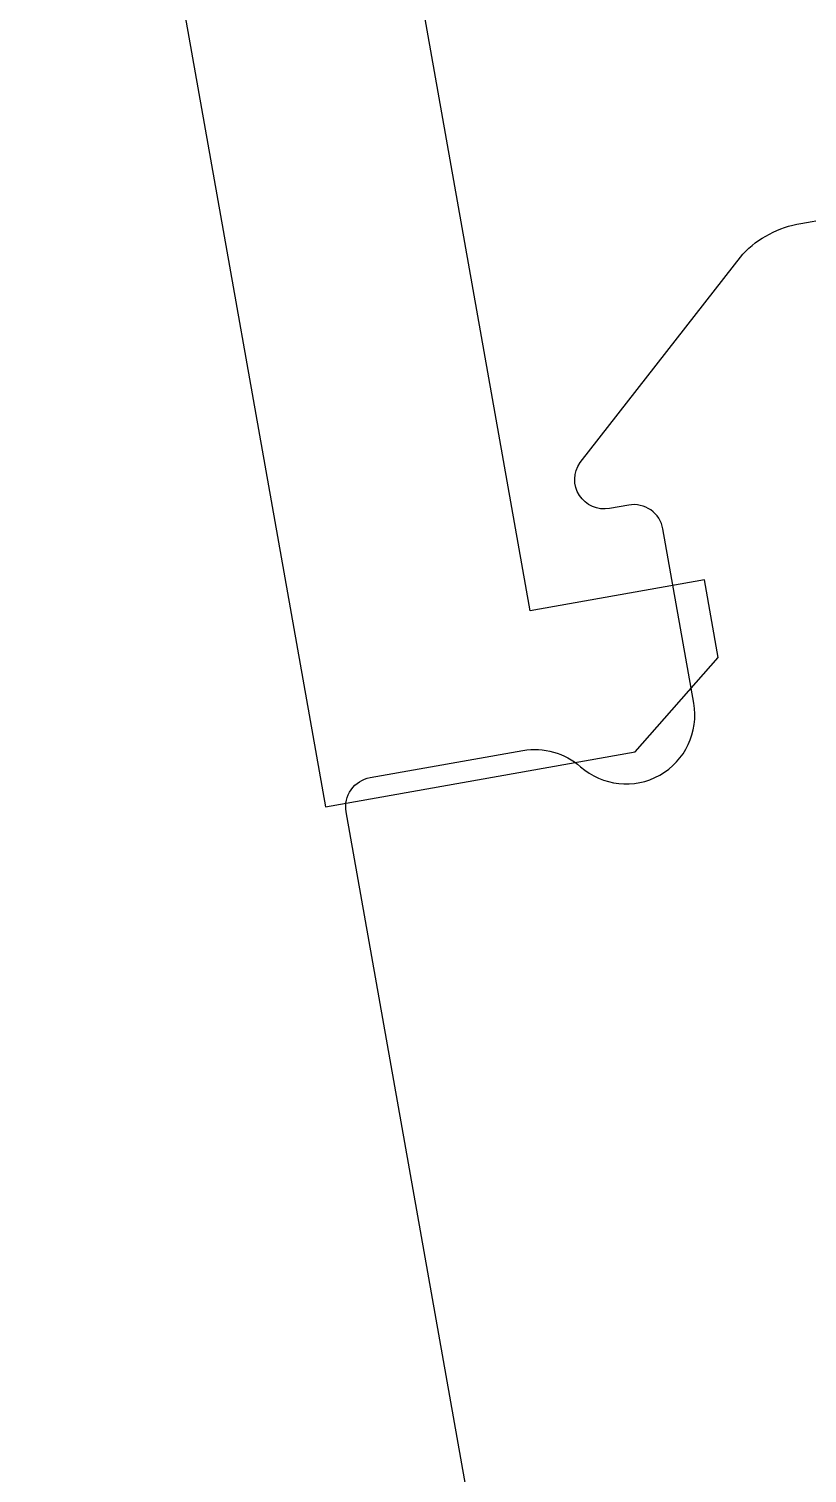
# Model space of a CAD drawing. Header units: millimetres. Extents: x -65527 to 8894748, y -37603 to 223697.
# Drawn here: x -29276.88 to -29272.06, y 101533.18 to 101542.14 of the extents above; entities that cross this region are included whole.
import ezdxf

# ---------------------------------------------------------------- set-up
doc = ezdxf.new("R2010")
doc.units = ezdxf.units.MM
doc.header["$LTSCALE"] = 10
doc.layers.add('Архитектура', color=251, linetype='Continuous')

msp = doc.modelspace()

# ---------------------------------------------------------------- linework, layer by layer
at = {"layer": 'Архитектура', "lineweight": 25, "transparency": 33554684}
msp.add_lwpolyline([(-29276.0868, 101543.1968), (-29275.0442, 101537.3142), (-29273.1234, 101537.6547), (-29272.6082, 101538.2413), (-29272.6933, 101538.7215), (-29273.7738, 101538.53), (-29274.6462, 101543.4521)], dxfattribs=at)
msp.add_lwpolyline([(-29276.0868, 101543.1968), (-29275.0442, 101537.3142), (-29273.1234, 101537.6547), (-29272.6082, 101538.2413), (-29272.6933, 101538.7215), (-29273.7738, 101538.53), (-29274.6462, 101543.4521)], dxfattribs=at)
msp.add_lwpolyline([(-29276.0868, 101543.1968), (-29275.0442, 101537.3142), (-29273.1234, 101537.6547), (-29272.6082, 101538.2413), (-29272.6933, 101538.7215), (-29273.7738, 101538.53), (-29274.6462, 101543.4521)], dxfattribs=at)
msp.add_lwpolyline([(-29276.0868, 101543.1968), (-29275.0442, 101537.3142), (-29273.1234, 101537.6547), (-29272.6082, 101538.2413), (-29272.6933, 101538.7215), (-29273.7738, 101538.53), (-29274.6462, 101543.4521)], dxfattribs=at)
msp.add_lwpolyline([(-29276.0868, 101543.1968), (-29275.0442, 101537.3142), (-29273.1234, 101537.6547), (-29272.6082, 101538.2413), (-29272.6933, 101538.7215), (-29273.7738, 101538.53), (-29274.6462, 101543.4521)], dxfattribs=at)
msp.add_lwpolyline([(-29276.0868, 101543.1968), (-29275.0442, 101537.3142), (-29273.1234, 101537.6547), (-29272.6082, 101538.2413), (-29272.6933, 101538.7215), (-29273.7738, 101538.53), (-29274.6462, 101543.4521)], dxfattribs=at)
msp.add_lwpolyline([(-29276.0868, 101543.1968), (-29275.0442, 101537.3142), (-29273.1234, 101537.6547), (-29272.6082, 101538.2413), (-29272.6933, 101538.7215), (-29273.7738, 101538.53), (-29274.6462, 101543.4521)], dxfattribs=at)
msp.add_lwpolyline([(-29276.0868, 101543.1968), (-29275.0442, 101537.3142), (-29273.1234, 101537.6547), (-29272.6082, 101538.2413), (-29272.6933, 101538.7215), (-29273.7738, 101538.53), (-29274.6462, 101543.4521)], dxfattribs=at)
msp.add_lwpolyline([(-29276.0868, 101543.1968), (-29275.0442, 101537.3142), (-29273.1234, 101537.6547), (-29272.6082, 101538.2413), (-29272.6933, 101538.7215), (-29273.7738, 101538.53), (-29274.6462, 101543.4521)], dxfattribs=at)
msp.add_lwpolyline([(-29276.0868, 101543.1968), (-29275.0442, 101537.3142), (-29273.1234, 101537.6547), (-29272.6082, 101538.2413), (-29272.6933, 101538.7215), (-29273.7738, 101538.53), (-29274.6462, 101543.4521)], dxfattribs=at)
msp.add_lwpolyline([(-29276.0868, 101543.1968), (-29275.0442, 101537.3142), (-29273.1234, 101537.6547), (-29272.6082, 101538.2413), (-29272.6933, 101538.7215), (-29273.7738, 101538.53), (-29274.6462, 101543.4521)], dxfattribs=at)
msp.add_lwpolyline([(-29276.0868, 101543.1968), (-29275.0442, 101537.3142), (-29273.1234, 101537.6547), (-29272.6082, 101538.2413), (-29272.6933, 101538.7215), (-29273.7738, 101538.53), (-29274.6462, 101543.4521)], dxfattribs=at)
msp.add_lwpolyline([(-29276.0868, 101543.1968), (-29275.0442, 101537.3142), (-29273.1234, 101537.6547), (-29272.6082, 101538.2413), (-29272.6933, 101538.7215), (-29273.7738, 101538.53), (-29274.6462, 101543.4521)], dxfattribs=at)
msp.add_lwpolyline([(-29276.0868, 101543.1968), (-29275.0442, 101537.3142), (-29273.1234, 101537.6547), (-29272.6082, 101538.2413), (-29272.6933, 101538.7215), (-29273.7738, 101538.53), (-29274.6462, 101543.4521)], dxfattribs=at)
msp.add_lwpolyline([(-29276.0868, 101543.1968), (-29275.0442, 101537.3142), (-29273.1234, 101537.6547), (-29272.6082, 101538.2413), (-29272.6933, 101538.7215), (-29273.7738, 101538.53), (-29274.6462, 101543.4521)], dxfattribs=at)
msp.add_lwpolyline([(-29276.0868, 101543.1968), (-29275.0442, 101537.3142), (-29273.1234, 101537.6547), (-29272.6082, 101538.2413), (-29272.6933, 101538.7215), (-29273.7738, 101538.53), (-29274.6462, 101543.4521)], dxfattribs=at)
msp.add_lwpolyline([(-29276.0868, 101543.1968), (-29275.0442, 101537.3142), (-29273.1234, 101537.6547), (-29272.6082, 101538.2413), (-29272.6933, 101538.7215), (-29273.7738, 101538.53), (-29274.6462, 101543.4521)], dxfattribs=at)
msp.add_lwpolyline([(-29276.0868, 101543.1968), (-29275.0442, 101537.3142), (-29273.1234, 101537.6547), (-29272.6082, 101538.2413), (-29272.6933, 101538.7215), (-29273.7738, 101538.53), (-29274.6462, 101543.4521)], dxfattribs=at)
msp.add_lwpolyline([(-29276.0868, 101543.1968), (-29275.0442, 101537.3142), (-29273.1234, 101537.6547), (-29272.6082, 101538.2413), (-29272.6933, 101538.7215), (-29273.7738, 101538.53), (-29274.6462, 101543.4521)], dxfattribs=at)
msp.add_lwpolyline([(-29276.0868, 101543.1968), (-29275.0442, 101537.3142), (-29273.1234, 101537.6547), (-29272.6082, 101538.2413), (-29272.6933, 101538.7215), (-29273.7738, 101538.53), (-29274.6462, 101543.4521)], dxfattribs=at)
msp.add_lwpolyline([(-29276.0868, 101543.1968), (-29275.0442, 101537.3142), (-29273.1234, 101537.6547), (-29272.6082, 101538.2413), (-29272.6933, 101538.7215), (-29273.7738, 101538.53), (-29274.6462, 101543.4521)], dxfattribs=at)
msp.add_lwpolyline([(-29276.0868, 101543.1968), (-29275.0442, 101537.3142), (-29273.1234, 101537.6547), (-29272.6082, 101538.2413), (-29272.6933, 101538.7215), (-29273.7738, 101538.53), (-29274.6462, 101543.4521)], dxfattribs=at)
msp.add_lwpolyline([(-29276.0868, 101543.1968), (-29275.0442, 101537.3142), (-29273.1234, 101537.6547), (-29272.6082, 101538.2413), (-29272.6933, 101538.7215), (-29273.7738, 101538.53), (-29274.6462, 101543.4521)], dxfattribs=at)
msp.add_lwpolyline([(-29276.0868, 101543.1968), (-29275.0442, 101537.3142), (-29273.1234, 101537.6547), (-29272.6082, 101538.2413), (-29272.6933, 101538.7215), (-29273.7738, 101538.53), (-29274.6462, 101543.4521)], dxfattribs=at)
msp.add_lwpolyline([(-29276.0868, 101543.1968), (-29275.0442, 101537.3142), (-29273.1234, 101537.6547), (-29272.6082, 101538.2413), (-29272.6933, 101538.7215), (-29273.7738, 101538.53), (-29274.6462, 101543.4521)], dxfattribs=at)
msp.add_lwpolyline([(-29276.0868, 101543.1968), (-29275.0442, 101537.3142), (-29273.1234, 101537.6547), (-29272.6082, 101538.2413), (-29272.6933, 101538.7215), (-29273.7738, 101538.53), (-29274.6462, 101543.4521)], dxfattribs=at)
msp.add_lwpolyline([(-29276.0868, 101543.1968), (-29275.0442, 101537.3142), (-29273.1234, 101537.6547), (-29272.6082, 101538.2413), (-29272.6933, 101538.7215), (-29273.7738, 101538.53), (-29274.6462, 101543.4521)], dxfattribs=at)
msp.add_lwpolyline([(-29276.0868, 101543.1968), (-29275.0442, 101537.3142), (-29273.1234, 101537.6547), (-29272.6082, 101538.2413), (-29272.6933, 101538.7215), (-29273.7738, 101538.53), (-29274.6462, 101543.4521)], dxfattribs=at)
msp.add_lwpolyline([(-29276.0868, 101543.1968), (-29275.0442, 101537.3142), (-29273.1234, 101537.6547), (-29272.6082, 101538.2413), (-29272.6933, 101538.7215), (-29273.7738, 101538.53), (-29274.6462, 101543.4521)], dxfattribs=at)
msp.add_lwpolyline([(-29276.0868, 101543.1968), (-29275.0442, 101537.3142), (-29273.1234, 101537.6547), (-29272.6082, 101538.2413), (-29272.6933, 101538.7215), (-29273.7738, 101538.53), (-29274.6462, 101543.4521)], dxfattribs=at)
msp.add_lwpolyline([(-29276.0868, 101543.1968), (-29275.0442, 101537.3142), (-29273.1234, 101537.6547), (-29272.6082, 101538.2413), (-29272.6933, 101538.7215), (-29273.7738, 101538.53), (-29274.6462, 101543.4521)], dxfattribs=at)
msp.add_lwpolyline([(-29276.0868, 101543.1968), (-29275.0442, 101537.3142), (-29273.1234, 101537.6547), (-29272.6082, 101538.2413), (-29272.6933, 101538.7215), (-29273.7738, 101538.53), (-29274.6462, 101543.4521)], dxfattribs=at)
msp.add_lwpolyline([(-29276.0868, 101543.1968), (-29275.0442, 101537.3142), (-29273.1234, 101537.6547), (-29272.6082, 101538.2413), (-29272.6933, 101538.7215), (-29273.7738, 101538.53), (-29274.6462, 101543.4521)], dxfattribs=at)
msp.add_lwpolyline([(-29276.0868, 101543.1968), (-29275.0442, 101537.3142), (-29273.1234, 101537.6547), (-29272.6082, 101538.2413), (-29272.6933, 101538.7215), (-29273.7738, 101538.53), (-29274.6462, 101543.4521)], dxfattribs=at)
msp.add_lwpolyline([(-29276.0868, 101543.1968), (-29275.0442, 101537.3142), (-29273.1234, 101537.6547), (-29272.6082, 101538.2413), (-29272.6933, 101538.7215), (-29273.7738, 101538.53), (-29274.6462, 101543.4521)], dxfattribs=at)
msp.add_lwpolyline([(-29276.0868, 101543.1968), (-29275.0442, 101537.3142), (-29273.1234, 101537.6547), (-29272.6082, 101538.2413), (-29272.6933, 101538.7215), (-29273.7738, 101538.53), (-29274.6462, 101543.4521)], dxfattribs=at)
msp.add_lwpolyline([(-29276.0868, 101543.1968), (-29275.0442, 101537.3142), (-29273.1234, 101537.6547), (-29272.6082, 101538.2413), (-29272.6933, 101538.7215), (-29273.7738, 101538.53), (-29274.6462, 101543.4521)], dxfattribs=at)
msp.add_lwpolyline([(-29276.0868, 101543.1968), (-29275.0442, 101537.3142), (-29273.1234, 101537.6547), (-29272.6082, 101538.2413), (-29272.6933, 101538.7215), (-29273.7738, 101538.53), (-29274.6462, 101543.4521)], dxfattribs=at)
msp.add_lwpolyline([(-29276.0868, 101543.1968), (-29275.0442, 101537.3142), (-29273.1234, 101537.6547), (-29272.6082, 101538.2413), (-29272.6933, 101538.7215), (-29273.7738, 101538.53), (-29274.6462, 101543.4521)], dxfattribs=at)
msp.add_lwpolyline([(-29276.0868, 101543.1968), (-29275.0442, 101537.3142), (-29273.1234, 101537.6547), (-29272.6082, 101538.2413), (-29272.6933, 101538.7215), (-29273.7738, 101538.53), (-29274.6462, 101543.4521)], dxfattribs=at)
msp.add_lwpolyline([(-29276.0868, 101543.1968), (-29275.0442, 101537.3142), (-29273.1234, 101537.6547), (-29272.6082, 101538.2413), (-29272.6933, 101538.7215), (-29273.7738, 101538.53), (-29274.6462, 101543.4521)], dxfattribs=at)
msp.add_lwpolyline([(-29276.0868, 101543.1968), (-29275.0442, 101537.3142), (-29273.1234, 101537.6547), (-29272.6082, 101538.2413), (-29272.6933, 101538.7215), (-29273.7738, 101538.53), (-29274.6462, 101543.4521)], dxfattribs=at)
msp.add_lwpolyline([(-29276.0868, 101543.1968), (-29275.0442, 101537.3142), (-29273.1234, 101537.6547), (-29272.6082, 101538.2413), (-29272.6933, 101538.7215), (-29273.7738, 101538.53), (-29274.6462, 101543.4521)], dxfattribs=at)
msp.add_lwpolyline([(-29276.0868, 101543.1968), (-29275.0442, 101537.3142), (-29273.1234, 101537.6547), (-29272.6082, 101538.2413), (-29272.6933, 101538.7215), (-29273.7738, 101538.53), (-29274.6462, 101543.4521)], dxfattribs=at)
msp.add_lwpolyline([(-29276.0868, 101543.1968), (-29275.0442, 101537.3142), (-29273.1234, 101537.6547), (-29272.6082, 101538.2413), (-29272.6933, 101538.7215), (-29273.7738, 101538.53), (-29274.6462, 101543.4521)], dxfattribs=at)
msp.add_lwpolyline([(-29276.0868, 101543.1968), (-29275.0442, 101537.3142), (-29273.1234, 101537.6547), (-29272.6082, 101538.2413), (-29272.6933, 101538.7215), (-29273.7738, 101538.53), (-29274.6462, 101543.4521)], dxfattribs=at)
msp.add_lwpolyline([(-29276.0868, 101543.1968), (-29275.0442, 101537.3142), (-29273.1234, 101537.6547), (-29272.6082, 101538.2413), (-29272.6933, 101538.7215), (-29273.7738, 101538.53), (-29274.6462, 101543.4521)], dxfattribs=at)
msp.add_lwpolyline([(-29276.0868, 101543.1968), (-29275.0442, 101537.3142), (-29273.1234, 101537.6547), (-29272.6082, 101538.2413), (-29272.6933, 101538.7215), (-29273.7738, 101538.53), (-29274.6462, 101543.4521)], dxfattribs=at)
msp.add_lwpolyline([(-29276.0868, 101543.1968), (-29275.0442, 101537.3142), (-29273.1234, 101537.6547), (-29272.6082, 101538.2413), (-29272.6933, 101538.7215), (-29273.7738, 101538.53), (-29274.6462, 101543.4521)], dxfattribs=at)
msp.add_lwpolyline([(-29276.0868, 101543.1968), (-29275.0442, 101537.3142), (-29273.1234, 101537.6547), (-29272.6082, 101538.2413), (-29272.6933, 101538.7215), (-29273.7738, 101538.53), (-29274.6462, 101543.4521)], dxfattribs=at)
msp.add_lwpolyline([(-29276.0868, 101543.1968), (-29275.0442, 101537.3142), (-29273.1234, 101537.6547), (-29272.6082, 101538.2413), (-29272.6933, 101538.7215), (-29273.7738, 101538.53), (-29274.6462, 101543.4521)], dxfattribs=at)
msp.add_lwpolyline([(-29276.0868, 101543.1968), (-29275.0442, 101537.3142), (-29273.1234, 101537.6547), (-29272.6082, 101538.2413), (-29272.6933, 101538.7215), (-29273.7738, 101538.53), (-29274.6462, 101543.4521)], dxfattribs=at)
msp.add_lwpolyline([(-29276.0868, 101543.1968), (-29275.0442, 101537.3142), (-29273.1234, 101537.6547), (-29272.6082, 101538.2413), (-29272.6933, 101538.7215), (-29273.7738, 101538.53), (-29274.6462, 101543.4521)], dxfattribs=at)
msp.add_lwpolyline([(-29276.0868, 101543.1968), (-29275.0442, 101537.3142), (-29273.1234, 101537.6547), (-29272.6082, 101538.2413), (-29272.6933, 101538.7215), (-29273.7738, 101538.53), (-29274.6462, 101543.4521)], dxfattribs=at)
msp.add_lwpolyline([(-29276.0868, 101543.1968), (-29275.0442, 101537.3142), (-29273.1234, 101537.6547), (-29272.6082, 101538.2413), (-29272.6933, 101538.7215), (-29273.7738, 101538.53), (-29274.6462, 101543.4521)], dxfattribs=at)
msp.add_lwpolyline([(-29276.0868, 101543.1968), (-29275.0442, 101537.3142), (-29273.1234, 101537.6547), (-29272.6082, 101538.2413), (-29272.6933, 101538.7215), (-29273.7738, 101538.53), (-29274.6462, 101543.4521)], dxfattribs=at)
msp.add_lwpolyline([(-29276.0868, 101543.1968), (-29275.0442, 101537.3142), (-29273.1234, 101537.6547), (-29272.6082, 101538.2413), (-29272.6933, 101538.7215), (-29273.7738, 101538.53), (-29274.6462, 101543.4521)], dxfattribs=at)
msp.add_lwpolyline([(-29276.0868, 101543.1968), (-29275.0442, 101537.3142), (-29273.1234, 101537.6547), (-29272.6082, 101538.2413), (-29272.6933, 101538.7215), (-29273.7738, 101538.53), (-29274.6462, 101543.4521)], dxfattribs=at)
msp.add_lwpolyline([(-29276.0868, 101543.1968), (-29275.0442, 101537.3142), (-29273.1234, 101537.6547), (-29272.6082, 101538.2413), (-29272.6933, 101538.7215), (-29273.7738, 101538.53), (-29274.6462, 101543.4521)], dxfattribs=at)
msp.add_lwpolyline([(-29276.0868, 101543.1968), (-29275.0442, 101537.3142), (-29273.1234, 101537.6547), (-29272.6082, 101538.2413), (-29272.6933, 101538.7215), (-29273.7738, 101538.53), (-29274.6462, 101543.4521)], dxfattribs=at)
msp.add_lwpolyline([(-29276.0868, 101543.1968), (-29275.0442, 101537.3142), (-29273.1234, 101537.6547), (-29272.6082, 101538.2413), (-29272.6933, 101538.7215), (-29273.7738, 101538.53), (-29274.6462, 101543.4521)], dxfattribs=at)
msp.add_lwpolyline([(-29276.0868, 101543.1968), (-29275.0442, 101537.3142), (-29273.1234, 101537.6547), (-29272.6082, 101538.2413), (-29272.6933, 101538.7215), (-29273.7738, 101538.53), (-29274.6462, 101543.4521)], dxfattribs=at)
msp.add_lwpolyline([(-29276.0868, 101543.1968), (-29275.0442, 101537.3142), (-29273.1234, 101537.6547), (-29272.6082, 101538.2413), (-29272.6933, 101538.7215), (-29273.7738, 101538.53), (-29274.6462, 101543.4521)], dxfattribs=at)
msp.add_lwpolyline([(-29276.0868, 101543.1968), (-29275.0442, 101537.3142), (-29273.1234, 101537.6547), (-29272.6082, 101538.2413), (-29272.6933, 101538.7215), (-29273.7738, 101538.53), (-29274.6462, 101543.4521)], dxfattribs=at)
msp.add_lwpolyline([(-29276.0868, 101543.1968), (-29275.0442, 101537.3142), (-29273.1234, 101537.6547), (-29272.6082, 101538.2413), (-29272.6933, 101538.7215), (-29273.7738, 101538.53), (-29274.6462, 101543.4521)], dxfattribs=at)
msp.add_lwpolyline([(-29276.0868, 101543.1968), (-29275.0442, 101537.3142), (-29273.1234, 101537.6547), (-29272.6082, 101538.2413), (-29272.6933, 101538.7215), (-29273.7738, 101538.53), (-29274.6462, 101543.4521)], dxfattribs=at)
msp.add_lwpolyline([(-29276.0868, 101543.1968), (-29275.0442, 101537.3142), (-29273.1234, 101537.6547), (-29272.6082, 101538.2413), (-29272.6933, 101538.7215), (-29273.7738, 101538.53), (-29274.6462, 101543.4521)], dxfattribs=at)
msp.add_lwpolyline([(-29276.0868, 101543.1968), (-29275.0442, 101537.3142), (-29273.1234, 101537.6547), (-29272.6082, 101538.2413), (-29272.6933, 101538.7215), (-29273.7738, 101538.53), (-29274.6462, 101543.4521)], dxfattribs=at)
msp.add_lwpolyline([(-29276.0868, 101543.1968), (-29275.0442, 101537.3142), (-29273.1234, 101537.6547), (-29272.6082, 101538.2413), (-29272.6933, 101538.7215), (-29273.7738, 101538.53), (-29274.6462, 101543.4521)], dxfattribs=at)
msp.add_lwpolyline([(-29276.0868, 101543.1968), (-29275.0442, 101537.3142), (-29273.1234, 101537.6547), (-29272.6082, 101538.2413), (-29272.6933, 101538.7215), (-29273.7738, 101538.53), (-29274.6462, 101543.4521)], dxfattribs=at)
msp.add_lwpolyline([(-29276.0868, 101543.1968), (-29275.0442, 101537.3142), (-29273.1234, 101537.6547), (-29272.6082, 101538.2413), (-29272.6933, 101538.7215), (-29273.7738, 101538.53), (-29274.6462, 101543.4521)], dxfattribs=at)
msp.add_lwpolyline([(-29271.7385, 101529.8418), (-29272.7947, 101528.3024, -0.667984), (-29273.3446, 101528.4237), (-29274.9149, 101537.2835, -0.414214), (-29274.7669, 101537.4955), (-29273.8188, 101537.6635, -0.228752), (-29273.4617, 101537.5631, 0.710164), (-29272.759, 101537.9573), (-29272.9505, 101539.0378, 0.4144), (-29273.1625, 101539.1859), (-29273.2825, 101539.1647, -0.66825), (-29273.4643, 101539.4495), (-29272.4553, 101540.7427, -0.164348), (-29272.0946, 101540.9326), (-29268.0129, 101541.656, -0.164348)], format="xyb", dxfattribs=at)
msp.add_lwpolyline([(-29271.7385, 101529.8418), (-29272.7947, 101528.3024, -0.667984), (-29273.3446, 101528.4237), (-29274.9149, 101537.2835, -0.414214), (-29274.7669, 101537.4955), (-29273.8188, 101537.6635, -0.228752), (-29273.4617, 101537.5631, 0.710164), (-29272.759, 101537.9573), (-29272.9505, 101539.0378, 0.4144), (-29273.1625, 101539.1859), (-29273.2825, 101539.1647, -0.66825), (-29273.4643, 101539.4495), (-29272.4553, 101540.7427, -0.164348), (-29272.0946, 101540.9326), (-29268.0129, 101541.656, -0.164348)], format="xyb", dxfattribs=at)
msp.add_lwpolyline([(-29271.7385, 101529.8418), (-29272.7947, 101528.3024, -0.667984), (-29273.3446, 101528.4237), (-29274.9149, 101537.2835, -0.414214), (-29274.7669, 101537.4955), (-29273.8188, 101537.6635, -0.228752), (-29273.4617, 101537.5631, 0.710164), (-29272.759, 101537.9573), (-29272.9505, 101539.0378, 0.4144), (-29273.1625, 101539.1859), (-29273.2825, 101539.1647, -0.66825), (-29273.4643, 101539.4495), (-29272.4553, 101540.7427, -0.164348), (-29272.0946, 101540.9326), (-29268.0129, 101541.656, -0.164348)], format="xyb", dxfattribs=at)
msp.add_lwpolyline([(-29271.7385, 101529.8418), (-29272.7947, 101528.3024, -0.667984), (-29273.3446, 101528.4237), (-29274.9149, 101537.2835, -0.414214), (-29274.7669, 101537.4955), (-29273.8188, 101537.6635, -0.228752), (-29273.4617, 101537.5631, 0.710164), (-29272.759, 101537.9573), (-29272.9505, 101539.0378, 0.4144), (-29273.1625, 101539.1859), (-29273.2825, 101539.1647, -0.66825), (-29273.4643, 101539.4495), (-29272.4553, 101540.7427, -0.164348), (-29272.0946, 101540.9326), (-29268.0129, 101541.656, -0.164348)], format="xyb", dxfattribs=at)
msp.add_lwpolyline([(-29271.7385, 101529.8418), (-29272.7947, 101528.3024, -0.667984), (-29273.3446, 101528.4237), (-29274.9149, 101537.2835, -0.414214), (-29274.7669, 101537.4955), (-29273.8188, 101537.6635, -0.228752), (-29273.4617, 101537.5631, 0.710164), (-29272.759, 101537.9573), (-29272.9505, 101539.0378, 0.4144), (-29273.1625, 101539.1859), (-29273.2825, 101539.1647, -0.66825), (-29273.4643, 101539.4495), (-29272.4553, 101540.7427, -0.164348), (-29272.0946, 101540.9326), (-29268.0129, 101541.656, -0.164348)], format="xyb", dxfattribs=at)
msp.add_lwpolyline([(-29271.7385, 101529.8418), (-29272.7947, 101528.3024, -0.667984), (-29273.3446, 101528.4237), (-29274.9149, 101537.2835, -0.414214), (-29274.7669, 101537.4955), (-29273.8188, 101537.6635, -0.228752), (-29273.4617, 101537.5631, 0.710164), (-29272.759, 101537.9573), (-29272.9505, 101539.0378, 0.4144), (-29273.1625, 101539.1859), (-29273.2825, 101539.1647, -0.66825), (-29273.4643, 101539.4495), (-29272.4553, 101540.7427, -0.164348), (-29272.0946, 101540.9326), (-29268.0129, 101541.656, -0.164348)], format="xyb", dxfattribs=at)
msp.add_lwpolyline([(-29271.7385, 101529.8418), (-29272.7947, 101528.3024, -0.667984), (-29273.3446, 101528.4237), (-29274.9149, 101537.2835, -0.414214), (-29274.7669, 101537.4955), (-29273.8188, 101537.6635, -0.228752), (-29273.4617, 101537.5631, 0.710164), (-29272.759, 101537.9573), (-29272.9505, 101539.0378, 0.4144), (-29273.1625, 101539.1859), (-29273.2825, 101539.1647, -0.66825), (-29273.4643, 101539.4495), (-29272.4553, 101540.7427, -0.164348), (-29272.0946, 101540.9326), (-29268.0129, 101541.656, -0.164348)], format="xyb", dxfattribs=at)
msp.add_lwpolyline([(-29271.7385, 101529.8418), (-29272.7947, 101528.3024, -0.667984), (-29273.3446, 101528.4237), (-29274.9149, 101537.2835, -0.414214), (-29274.7669, 101537.4955), (-29273.8188, 101537.6635, -0.228752), (-29273.4617, 101537.5631, 0.710164), (-29272.759, 101537.9573), (-29272.9505, 101539.0378, 0.4144), (-29273.1625, 101539.1859), (-29273.2825, 101539.1647, -0.66825), (-29273.4643, 101539.4495), (-29272.4553, 101540.7427, -0.164348), (-29272.0946, 101540.9326), (-29268.0129, 101541.656, -0.164348)], format="xyb", dxfattribs=at)
msp.add_lwpolyline([(-29271.7385, 101529.8418), (-29272.7947, 101528.3024, -0.667984), (-29273.3446, 101528.4237), (-29274.9149, 101537.2835, -0.414214), (-29274.7669, 101537.4955), (-29273.8188, 101537.6635, -0.228752), (-29273.4617, 101537.5631, 0.710164), (-29272.759, 101537.9573), (-29272.9505, 101539.0378, 0.4144), (-29273.1625, 101539.1859), (-29273.2825, 101539.1647, -0.66825), (-29273.4643, 101539.4495), (-29272.4553, 101540.7427, -0.164348), (-29272.0946, 101540.9326), (-29268.0129, 101541.656, -0.164348)], format="xyb", dxfattribs=at)
msp.add_lwpolyline([(-29271.7385, 101529.8418), (-29272.7947, 101528.3024, -0.667984), (-29273.3446, 101528.4237), (-29274.9149, 101537.2835, -0.414214), (-29274.7669, 101537.4955), (-29273.8188, 101537.6635, -0.228752), (-29273.4617, 101537.5631, 0.710164), (-29272.759, 101537.9573), (-29272.9505, 101539.0378, 0.4144), (-29273.1625, 101539.1859), (-29273.2825, 101539.1647, -0.66825), (-29273.4643, 101539.4495), (-29272.4553, 101540.7427, -0.164348), (-29272.0946, 101540.9326), (-29268.0129, 101541.656, -0.164348)], format="xyb", dxfattribs=at)
msp.add_lwpolyline([(-29271.7385, 101529.8418), (-29272.7947, 101528.3024, -0.667984), (-29273.3446, 101528.4237), (-29274.9149, 101537.2835, -0.414214), (-29274.7669, 101537.4955), (-29273.8188, 101537.6635, -0.228752), (-29273.4617, 101537.5631, 0.710164), (-29272.759, 101537.9573), (-29272.9505, 101539.0378, 0.4144), (-29273.1625, 101539.1859), (-29273.2825, 101539.1647, -0.66825), (-29273.4643, 101539.4495), (-29272.4553, 101540.7427, -0.164348), (-29272.0946, 101540.9326), (-29268.0129, 101541.656, -0.164348)], format="xyb", dxfattribs=at)
msp.add_lwpolyline([(-29271.7385, 101529.8418), (-29272.7947, 101528.3024, -0.667984), (-29273.3446, 101528.4237), (-29274.9149, 101537.2835, -0.414214), (-29274.7669, 101537.4955), (-29273.8188, 101537.6635, -0.228752), (-29273.4617, 101537.5631, 0.710164), (-29272.759, 101537.9573), (-29272.9505, 101539.0378, 0.4144), (-29273.1625, 101539.1859), (-29273.2825, 101539.1647, -0.66825), (-29273.4643, 101539.4495), (-29272.4553, 101540.7427, -0.164348), (-29272.0946, 101540.9326), (-29268.0129, 101541.656, -0.164348)], format="xyb", dxfattribs=at)
msp.add_lwpolyline([(-29271.7385, 101529.8418), (-29272.7947, 101528.3024, -0.667984), (-29273.3446, 101528.4237), (-29274.9149, 101537.2835, -0.414214), (-29274.7669, 101537.4955), (-29273.8188, 101537.6635, -0.228752), (-29273.4617, 101537.5631, 0.710164), (-29272.759, 101537.9573), (-29272.9505, 101539.0378, 0.4144), (-29273.1625, 101539.1859), (-29273.2825, 101539.1647, -0.66825), (-29273.4643, 101539.4495), (-29272.4553, 101540.7427, -0.164348), (-29272.0946, 101540.9326), (-29268.0129, 101541.656, -0.164348)], format="xyb", dxfattribs=at)
msp.add_lwpolyline([(-29271.7385, 101529.8418), (-29272.7947, 101528.3024, -0.667984), (-29273.3446, 101528.4237), (-29274.9149, 101537.2835, -0.414214), (-29274.7669, 101537.4955), (-29273.8188, 101537.6635, -0.228752), (-29273.4617, 101537.5631, 0.710164), (-29272.759, 101537.9573), (-29272.9505, 101539.0378, 0.4144), (-29273.1625, 101539.1859), (-29273.2825, 101539.1647, -0.66825), (-29273.4643, 101539.4495), (-29272.4553, 101540.7427, -0.164348), (-29272.0946, 101540.9326), (-29268.0129, 101541.656, -0.164348)], format="xyb", dxfattribs=at)
msp.add_lwpolyline([(-29271.7385, 101529.8418), (-29272.7947, 101528.3024, -0.667984), (-29273.3446, 101528.4237), (-29274.9149, 101537.2835, -0.414214), (-29274.7669, 101537.4955), (-29273.8188, 101537.6635, -0.228752), (-29273.4617, 101537.5631, 0.710164), (-29272.759, 101537.9573), (-29272.9505, 101539.0378, 0.4144), (-29273.1625, 101539.1859), (-29273.2825, 101539.1647, -0.66825), (-29273.4643, 101539.4495), (-29272.4553, 101540.7427, -0.164348), (-29272.0946, 101540.9326), (-29268.0129, 101541.656, -0.164348)], format="xyb", dxfattribs=at)
msp.add_lwpolyline([(-29271.7385, 101529.8418), (-29272.7947, 101528.3024, -0.667984), (-29273.3446, 101528.4237), (-29274.9149, 101537.2835, -0.414214), (-29274.7669, 101537.4955), (-29273.8188, 101537.6635, -0.228752), (-29273.4617, 101537.5631, 0.710164), (-29272.759, 101537.9573), (-29272.9505, 101539.0378, 0.4144), (-29273.1625, 101539.1859), (-29273.2825, 101539.1647, -0.66825), (-29273.4643, 101539.4495), (-29272.4553, 101540.7427, -0.164348), (-29272.0946, 101540.9326), (-29268.0129, 101541.656, -0.164348)], format="xyb", dxfattribs=at)
msp.add_lwpolyline([(-29271.7385, 101529.8418), (-29272.7947, 101528.3024, -0.667984), (-29273.3446, 101528.4237), (-29274.9149, 101537.2835, -0.414214), (-29274.7669, 101537.4955), (-29273.8188, 101537.6635, -0.228752), (-29273.4617, 101537.5631, 0.710164), (-29272.759, 101537.9573), (-29272.9505, 101539.0378, 0.4144), (-29273.1625, 101539.1859), (-29273.2825, 101539.1647, -0.66825), (-29273.4643, 101539.4495), (-29272.4553, 101540.7427, -0.164348), (-29272.0946, 101540.9326), (-29268.0129, 101541.656, -0.164348)], format="xyb", dxfattribs=at)
msp.add_lwpolyline([(-29271.7385, 101529.8418), (-29272.7947, 101528.3024, -0.667984), (-29273.3446, 101528.4237), (-29274.9149, 101537.2835, -0.414214), (-29274.7669, 101537.4955), (-29273.8188, 101537.6635, -0.228752), (-29273.4617, 101537.5631, 0.710164), (-29272.759, 101537.9573), (-29272.9505, 101539.0378, 0.4144), (-29273.1625, 101539.1859), (-29273.2825, 101539.1647, -0.66825), (-29273.4643, 101539.4495), (-29272.4553, 101540.7427, -0.164348), (-29272.0946, 101540.9326), (-29268.0129, 101541.656, -0.164348)], format="xyb", dxfattribs=at)
msp.add_lwpolyline([(-29271.7385, 101529.8418), (-29272.7947, 101528.3024, -0.667984), (-29273.3446, 101528.4237), (-29274.9149, 101537.2835, -0.414214), (-29274.7669, 101537.4955), (-29273.8188, 101537.6635, -0.228752), (-29273.4617, 101537.5631, 0.710164), (-29272.759, 101537.9573), (-29272.9505, 101539.0378, 0.4144), (-29273.1625, 101539.1859), (-29273.2825, 101539.1647, -0.66825), (-29273.4643, 101539.4495), (-29272.4553, 101540.7427, -0.164348), (-29272.0946, 101540.9326), (-29268.0129, 101541.656, -0.164348)], format="xyb", dxfattribs=at)
msp.add_lwpolyline([(-29271.7385, 101529.8418), (-29272.7947, 101528.3024, -0.667984), (-29273.3446, 101528.4237), (-29274.9149, 101537.2835, -0.414214), (-29274.7669, 101537.4955), (-29273.8188, 101537.6635, -0.228752), (-29273.4617, 101537.5631, 0.710164), (-29272.759, 101537.9573), (-29272.9505, 101539.0378, 0.4144), (-29273.1625, 101539.1859), (-29273.2825, 101539.1647, -0.66825), (-29273.4643, 101539.4495), (-29272.4553, 101540.7427, -0.164348), (-29272.0946, 101540.9326), (-29268.0129, 101541.656, -0.164348)], format="xyb", dxfattribs=at)
msp.add_lwpolyline([(-29271.7385, 101529.8418), (-29272.7947, 101528.3024, -0.667984), (-29273.3446, 101528.4237), (-29274.9149, 101537.2835, -0.414214), (-29274.7669, 101537.4955), (-29273.8188, 101537.6635, -0.228752), (-29273.4617, 101537.5631, 0.710164), (-29272.759, 101537.9573), (-29272.9505, 101539.0378, 0.4144), (-29273.1625, 101539.1859), (-29273.2825, 101539.1647, -0.66825), (-29273.4643, 101539.4495), (-29272.4553, 101540.7427, -0.164348), (-29272.0946, 101540.9326), (-29268.0129, 101541.656, -0.164348)], format="xyb", dxfattribs=at)
msp.add_lwpolyline([(-29271.7385, 101529.8418), (-29272.7947, 101528.3024, -0.667984), (-29273.3446, 101528.4237), (-29274.9149, 101537.2835, -0.414214), (-29274.7669, 101537.4955), (-29273.8188, 101537.6635, -0.228752), (-29273.4617, 101537.5631, 0.710164), (-29272.759, 101537.9573), (-29272.9505, 101539.0378, 0.4144), (-29273.1625, 101539.1859), (-29273.2825, 101539.1647, -0.66825), (-29273.4643, 101539.4495), (-29272.4553, 101540.7427, -0.164348), (-29272.0946, 101540.9326), (-29268.0129, 101541.656, -0.164348)], format="xyb", dxfattribs=at)
msp.add_lwpolyline([(-29271.7385, 101529.8418), (-29272.7947, 101528.3024, -0.667984), (-29273.3446, 101528.4237), (-29274.9149, 101537.2835, -0.414214), (-29274.7669, 101537.4955), (-29273.8188, 101537.6635, -0.228752), (-29273.4617, 101537.5631, 0.710164), (-29272.759, 101537.9573), (-29272.9505, 101539.0378, 0.4144), (-29273.1625, 101539.1859), (-29273.2825, 101539.1647, -0.66825), (-29273.4643, 101539.4495), (-29272.4553, 101540.7427, -0.164348), (-29272.0946, 101540.9326), (-29268.0129, 101541.656, -0.164348)], format="xyb", dxfattribs=at)
msp.add_lwpolyline([(-29271.7385, 101529.8418), (-29272.7947, 101528.3024, -0.667984), (-29273.3446, 101528.4237), (-29274.9149, 101537.2835, -0.414214), (-29274.7669, 101537.4955), (-29273.8188, 101537.6635, -0.228752), (-29273.4617, 101537.5631, 0.710164), (-29272.759, 101537.9573), (-29272.9505, 101539.0378, 0.4144), (-29273.1625, 101539.1859), (-29273.2825, 101539.1647, -0.66825), (-29273.4643, 101539.4495), (-29272.4553, 101540.7427, -0.164348), (-29272.0946, 101540.9326), (-29268.0129, 101541.656, -0.164348)], format="xyb", dxfattribs=at)
msp.add_lwpolyline([(-29271.7385, 101529.8418), (-29272.7947, 101528.3024, -0.667984), (-29273.3446, 101528.4237), (-29274.9149, 101537.2835, -0.414214), (-29274.7669, 101537.4955), (-29273.8188, 101537.6635, -0.228752), (-29273.4617, 101537.5631, 0.710164), (-29272.759, 101537.9573), (-29272.9505, 101539.0378, 0.4144), (-29273.1625, 101539.1859), (-29273.2825, 101539.1647, -0.66825), (-29273.4643, 101539.4495), (-29272.4553, 101540.7427, -0.164348), (-29272.0946, 101540.9326), (-29268.0129, 101541.656, -0.164348)], format="xyb", dxfattribs=at)
msp.add_lwpolyline([(-29271.7385, 101529.8418), (-29272.7947, 101528.3024, -0.667984), (-29273.3446, 101528.4237), (-29274.9149, 101537.2835, -0.414214), (-29274.7669, 101537.4955), (-29273.8188, 101537.6635, -0.228752), (-29273.4617, 101537.5631, 0.710164), (-29272.759, 101537.9573), (-29272.9505, 101539.0378, 0.4144), (-29273.1625, 101539.1859), (-29273.2825, 101539.1647, -0.66825), (-29273.4643, 101539.4495), (-29272.4553, 101540.7427, -0.164348), (-29272.0946, 101540.9326), (-29268.0129, 101541.656, -0.164348)], format="xyb", dxfattribs=at)
msp.add_lwpolyline([(-29271.7385, 101529.8418), (-29272.7947, 101528.3024, -0.667984), (-29273.3446, 101528.4237), (-29274.9149, 101537.2835, -0.414214), (-29274.7669, 101537.4955), (-29273.8188, 101537.6635, -0.228752), (-29273.4617, 101537.5631, 0.710164), (-29272.759, 101537.9573), (-29272.9505, 101539.0378, 0.4144), (-29273.1625, 101539.1859), (-29273.2825, 101539.1647, -0.66825), (-29273.4643, 101539.4495), (-29272.4553, 101540.7427, -0.164348), (-29272.0946, 101540.9326), (-29268.0129, 101541.656, -0.164348)], format="xyb", dxfattribs=at)
msp.add_lwpolyline([(-29271.7385, 101529.8418), (-29272.7947, 101528.3024, -0.667984), (-29273.3446, 101528.4237), (-29274.9149, 101537.2835, -0.414214), (-29274.7669, 101537.4955), (-29273.8188, 101537.6635, -0.228752), (-29273.4617, 101537.5631, 0.710164), (-29272.759, 101537.9573), (-29272.9505, 101539.0378, 0.4144), (-29273.1625, 101539.1859), (-29273.2825, 101539.1647, -0.66825), (-29273.4643, 101539.4495), (-29272.4553, 101540.7427, -0.164348), (-29272.0946, 101540.9326), (-29268.0129, 101541.656, -0.164348)], format="xyb", dxfattribs=at)
msp.add_lwpolyline([(-29271.7385, 101529.8418), (-29272.7947, 101528.3024, -0.667984), (-29273.3446, 101528.4237), (-29274.9149, 101537.2835, -0.414214), (-29274.7669, 101537.4955), (-29273.8188, 101537.6635, -0.228752), (-29273.4617, 101537.5631, 0.710164), (-29272.759, 101537.9573), (-29272.9505, 101539.0378, 0.4144), (-29273.1625, 101539.1859), (-29273.2825, 101539.1647, -0.66825), (-29273.4643, 101539.4495), (-29272.4553, 101540.7427, -0.164348), (-29272.0946, 101540.9326), (-29268.0129, 101541.656, -0.164348)], format="xyb", dxfattribs=at)
msp.add_lwpolyline([(-29271.7385, 101529.8418), (-29272.7947, 101528.3024, -0.667984), (-29273.3446, 101528.4237), (-29274.9149, 101537.2835, -0.414214), (-29274.7669, 101537.4955), (-29273.8188, 101537.6635, -0.228752), (-29273.4617, 101537.5631, 0.710164), (-29272.759, 101537.9573), (-29272.9505, 101539.0378, 0.4144), (-29273.1625, 101539.1859), (-29273.2825, 101539.1647, -0.66825), (-29273.4643, 101539.4495), (-29272.4553, 101540.7427, -0.164348), (-29272.0946, 101540.9326), (-29268.0129, 101541.656, -0.164348)], format="xyb", dxfattribs=at)
msp.add_lwpolyline([(-29271.7385, 101529.8418), (-29272.7947, 101528.3024, -0.667984), (-29273.3446, 101528.4237), (-29274.9149, 101537.2835, -0.414214), (-29274.7669, 101537.4955), (-29273.8188, 101537.6635, -0.228752), (-29273.4617, 101537.5631, 0.710164), (-29272.759, 101537.9573), (-29272.9505, 101539.0378, 0.4144), (-29273.1625, 101539.1859), (-29273.2825, 101539.1647, -0.66825), (-29273.4643, 101539.4495), (-29272.4553, 101540.7427, -0.164348), (-29272.0946, 101540.9326), (-29268.0129, 101541.656, -0.164348)], format="xyb", dxfattribs=at)
msp.add_lwpolyline([(-29271.7385, 101529.8418), (-29272.7947, 101528.3024, -0.667984), (-29273.3446, 101528.4237), (-29274.9149, 101537.2835, -0.414214), (-29274.7669, 101537.4955), (-29273.8188, 101537.6635, -0.228752), (-29273.4617, 101537.5631, 0.710164), (-29272.759, 101537.9573), (-29272.9505, 101539.0378, 0.4144), (-29273.1625, 101539.1859), (-29273.2825, 101539.1647, -0.66825), (-29273.4643, 101539.4495), (-29272.4553, 101540.7427, -0.164348), (-29272.0946, 101540.9326), (-29268.0129, 101541.656, -0.164348)], format="xyb", dxfattribs=at)
msp.add_lwpolyline([(-29271.7385, 101529.8418), (-29272.7947, 101528.3024, -0.667984), (-29273.3446, 101528.4237), (-29274.9149, 101537.2835, -0.414214), (-29274.7669, 101537.4955), (-29273.8188, 101537.6635, -0.228752), (-29273.4617, 101537.5631, 0.710164), (-29272.759, 101537.9573), (-29272.9505, 101539.0378, 0.4144), (-29273.1625, 101539.1859), (-29273.2825, 101539.1647, -0.66825), (-29273.4643, 101539.4495), (-29272.4553, 101540.7427, -0.164348), (-29272.0946, 101540.9326), (-29268.0129, 101541.656, -0.164348)], format="xyb", dxfattribs=at)
msp.add_lwpolyline([(-29271.7385, 101529.8418), (-29272.7947, 101528.3024, -0.667984), (-29273.3446, 101528.4237), (-29274.9149, 101537.2835, -0.414214), (-29274.7669, 101537.4955), (-29273.8188, 101537.6635, -0.228752), (-29273.4617, 101537.5631, 0.710164), (-29272.759, 101537.9573), (-29272.9505, 101539.0378, 0.4144), (-29273.1625, 101539.1859), (-29273.2825, 101539.1647, -0.66825), (-29273.4643, 101539.4495), (-29272.4553, 101540.7427, -0.164348), (-29272.0946, 101540.9326), (-29268.0129, 101541.656, -0.164348)], format="xyb", dxfattribs=at)
msp.add_lwpolyline([(-29271.7385, 101529.8418), (-29272.7947, 101528.3024, -0.667984), (-29273.3446, 101528.4237), (-29274.9149, 101537.2835, -0.414214), (-29274.7669, 101537.4955), (-29273.8188, 101537.6635, -0.228752), (-29273.4617, 101537.5631, 0.710164), (-29272.759, 101537.9573), (-29272.9505, 101539.0378, 0.4144), (-29273.1625, 101539.1859), (-29273.2825, 101539.1647, -0.66825), (-29273.4643, 101539.4495), (-29272.4553, 101540.7427, -0.164348), (-29272.0946, 101540.9326), (-29268.0129, 101541.656, -0.164348)], format="xyb", dxfattribs=at)
msp.add_lwpolyline([(-29271.7385, 101529.8418), (-29272.7947, 101528.3024, -0.667984), (-29273.3446, 101528.4237), (-29274.9149, 101537.2835, -0.414214), (-29274.7669, 101537.4955), (-29273.8188, 101537.6635, -0.228752), (-29273.4617, 101537.5631, 0.710164), (-29272.759, 101537.9573), (-29272.9505, 101539.0378, 0.4144), (-29273.1625, 101539.1859), (-29273.2825, 101539.1647, -0.66825), (-29273.4643, 101539.4495), (-29272.4553, 101540.7427, -0.164348), (-29272.0946, 101540.9326), (-29268.0129, 101541.656, -0.164348)], format="xyb", dxfattribs=at)
msp.add_lwpolyline([(-29271.7385, 101529.8418), (-29272.7947, 101528.3024, -0.667984), (-29273.3446, 101528.4237), (-29274.9149, 101537.2835, -0.414214), (-29274.7669, 101537.4955), (-29273.8188, 101537.6635, -0.228752), (-29273.4617, 101537.5631, 0.710164), (-29272.759, 101537.9573), (-29272.9505, 101539.0378, 0.4144), (-29273.1625, 101539.1859), (-29273.2825, 101539.1647, -0.66825), (-29273.4643, 101539.4495), (-29272.4553, 101540.7427, -0.164348), (-29272.0946, 101540.9326), (-29268.0129, 101541.656, -0.164348)], format="xyb", dxfattribs=at)
msp.add_lwpolyline([(-29271.7385, 101529.8418), (-29272.7947, 101528.3024, -0.667984), (-29273.3446, 101528.4237), (-29274.9149, 101537.2835, -0.414214), (-29274.7669, 101537.4955), (-29273.8188, 101537.6635, -0.228752), (-29273.4617, 101537.5631, 0.710164), (-29272.759, 101537.9573), (-29272.9505, 101539.0378, 0.4144), (-29273.1625, 101539.1859), (-29273.2825, 101539.1647, -0.66825), (-29273.4643, 101539.4495), (-29272.4553, 101540.7427, -0.164348), (-29272.0946, 101540.9326), (-29268.0129, 101541.656, -0.164348)], format="xyb", dxfattribs=at)
msp.add_lwpolyline([(-29271.7385, 101529.8418), (-29272.7947, 101528.3024, -0.667984), (-29273.3446, 101528.4237), (-29274.9149, 101537.2835, -0.414214), (-29274.7669, 101537.4955), (-29273.8188, 101537.6635, -0.228752), (-29273.4617, 101537.5631, 0.710164), (-29272.759, 101537.9573), (-29272.9505, 101539.0378, 0.4144), (-29273.1625, 101539.1859), (-29273.2825, 101539.1647, -0.66825), (-29273.4643, 101539.4495), (-29272.4553, 101540.7427, -0.164348), (-29272.0946, 101540.9326), (-29268.0129, 101541.656, -0.164348)], format="xyb", dxfattribs=at)
msp.add_lwpolyline([(-29271.7385, 101529.8418), (-29272.7947, 101528.3024, -0.667984), (-29273.3446, 101528.4237), (-29274.9149, 101537.2835, -0.414214), (-29274.7669, 101537.4955), (-29273.8188, 101537.6635, -0.228752), (-29273.4617, 101537.5631, 0.710164), (-29272.759, 101537.9573), (-29272.9505, 101539.0378, 0.4144), (-29273.1625, 101539.1859), (-29273.2825, 101539.1647, -0.66825), (-29273.4643, 101539.4495), (-29272.4553, 101540.7427, -0.164348), (-29272.0946, 101540.9326), (-29268.0129, 101541.656, -0.164348)], format="xyb", dxfattribs=at)
msp.add_lwpolyline([(-29271.7385, 101529.8418), (-29272.7947, 101528.3024, -0.667984), (-29273.3446, 101528.4237), (-29274.9149, 101537.2835, -0.414214), (-29274.7669, 101537.4955), (-29273.8188, 101537.6635, -0.228752), (-29273.4617, 101537.5631, 0.710164), (-29272.759, 101537.9573), (-29272.9505, 101539.0378, 0.4144), (-29273.1625, 101539.1859), (-29273.2825, 101539.1647, -0.66825), (-29273.4643, 101539.4495), (-29272.4553, 101540.7427, -0.164348), (-29272.0946, 101540.9326), (-29268.0129, 101541.656, -0.164348)], format="xyb", dxfattribs=at)
msp.add_lwpolyline([(-29271.7385, 101529.8418), (-29272.7947, 101528.3024, -0.667984), (-29273.3446, 101528.4237), (-29274.9149, 101537.2835, -0.414214), (-29274.7669, 101537.4955), (-29273.8188, 101537.6635, -0.228752), (-29273.4617, 101537.5631, 0.710164), (-29272.759, 101537.9573), (-29272.9505, 101539.0378, 0.4144), (-29273.1625, 101539.1859), (-29273.2825, 101539.1647, -0.66825), (-29273.4643, 101539.4495), (-29272.4553, 101540.7427, -0.164348), (-29272.0946, 101540.9326), (-29268.0129, 101541.656, -0.164348)], format="xyb", dxfattribs=at)
msp.add_lwpolyline([(-29271.7385, 101529.8418), (-29272.7947, 101528.3024, -0.667984), (-29273.3446, 101528.4237), (-29274.9149, 101537.2835, -0.414214), (-29274.7669, 101537.4955), (-29273.8188, 101537.6635, -0.228752), (-29273.4617, 101537.5631, 0.710164), (-29272.759, 101537.9573), (-29272.9505, 101539.0378, 0.4144), (-29273.1625, 101539.1859), (-29273.2825, 101539.1647, -0.66825), (-29273.4643, 101539.4495), (-29272.4553, 101540.7427, -0.164348), (-29272.0946, 101540.9326), (-29268.0129, 101541.656, -0.164348)], format="xyb", dxfattribs=at)
msp.add_lwpolyline([(-29271.7385, 101529.8418), (-29272.7947, 101528.3024, -0.667984), (-29273.3446, 101528.4237), (-29274.9149, 101537.2835, -0.414214), (-29274.7669, 101537.4955), (-29273.8188, 101537.6635, -0.228752), (-29273.4617, 101537.5631, 0.710164), (-29272.759, 101537.9573), (-29272.9505, 101539.0378, 0.4144), (-29273.1625, 101539.1859), (-29273.2825, 101539.1647, -0.66825), (-29273.4643, 101539.4495), (-29272.4553, 101540.7427, -0.164348), (-29272.0946, 101540.9326), (-29268.0129, 101541.656, -0.164348)], format="xyb", dxfattribs=at)
msp.add_lwpolyline([(-29271.7385, 101529.8418), (-29272.7947, 101528.3024, -0.667984), (-29273.3446, 101528.4237), (-29274.9149, 101537.2835, -0.414214), (-29274.7669, 101537.4955), (-29273.8188, 101537.6635, -0.228752), (-29273.4617, 101537.5631, 0.710164), (-29272.759, 101537.9573), (-29272.9505, 101539.0378, 0.4144), (-29273.1625, 101539.1859), (-29273.2825, 101539.1647, -0.66825), (-29273.4643, 101539.4495), (-29272.4553, 101540.7427, -0.164348), (-29272.0946, 101540.9326), (-29268.0129, 101541.656, -0.164348)], format="xyb", dxfattribs=at)
msp.add_lwpolyline([(-29271.7385, 101529.8418), (-29272.7947, 101528.3024, -0.667984), (-29273.3446, 101528.4237), (-29274.9149, 101537.2835, -0.414214), (-29274.7669, 101537.4955), (-29273.8188, 101537.6635, -0.228752), (-29273.4617, 101537.5631, 0.710164), (-29272.759, 101537.9573), (-29272.9505, 101539.0378, 0.4144), (-29273.1625, 101539.1859), (-29273.2825, 101539.1647, -0.66825), (-29273.4643, 101539.4495), (-29272.4553, 101540.7427, -0.164348), (-29272.0946, 101540.9326), (-29268.0129, 101541.656, -0.164348)], format="xyb", dxfattribs=at)
msp.add_lwpolyline([(-29271.7385, 101529.8418), (-29272.7947, 101528.3024, -0.667984), (-29273.3446, 101528.4237), (-29274.9149, 101537.2835, -0.414214), (-29274.7669, 101537.4955), (-29273.8188, 101537.6635, -0.228752), (-29273.4617, 101537.5631, 0.710164), (-29272.759, 101537.9573), (-29272.9505, 101539.0378, 0.4144), (-29273.1625, 101539.1859), (-29273.2825, 101539.1647, -0.66825), (-29273.4643, 101539.4495), (-29272.4553, 101540.7427, -0.164348), (-29272.0946, 101540.9326), (-29268.0129, 101541.656, -0.164348)], format="xyb", dxfattribs=at)
msp.add_lwpolyline([(-29271.7385, 101529.8418), (-29272.7947, 101528.3024, -0.667984), (-29273.3446, 101528.4237), (-29274.9149, 101537.2835, -0.414214), (-29274.7669, 101537.4955), (-29273.8188, 101537.6635, -0.228752), (-29273.4617, 101537.5631, 0.710164), (-29272.759, 101537.9573), (-29272.9505, 101539.0378, 0.4144), (-29273.1625, 101539.1859), (-29273.2825, 101539.1647, -0.66825), (-29273.4643, 101539.4495), (-29272.4553, 101540.7427, -0.164348), (-29272.0946, 101540.9326), (-29268.0129, 101541.656, -0.164348)], format="xyb", dxfattribs=at)
msp.add_lwpolyline([(-29271.7385, 101529.8418), (-29272.7947, 101528.3024, -0.667984), (-29273.3446, 101528.4237), (-29274.9149, 101537.2835, -0.414214), (-29274.7669, 101537.4955), (-29273.8188, 101537.6635, -0.228752), (-29273.4617, 101537.5631, 0.710164), (-29272.759, 101537.9573), (-29272.9505, 101539.0378, 0.4144), (-29273.1625, 101539.1859), (-29273.2825, 101539.1647, -0.66825), (-29273.4643, 101539.4495), (-29272.4553, 101540.7427, -0.164348), (-29272.0946, 101540.9326), (-29268.0129, 101541.656, -0.164348)], format="xyb", dxfattribs=at)
msp.add_lwpolyline([(-29271.7385, 101529.8418), (-29272.7947, 101528.3024, -0.667984), (-29273.3446, 101528.4237), (-29274.9149, 101537.2835, -0.414214), (-29274.7669, 101537.4955), (-29273.8188, 101537.6635, -0.228752), (-29273.4617, 101537.5631, 0.710164), (-29272.759, 101537.9573), (-29272.9505, 101539.0378, 0.4144), (-29273.1625, 101539.1859), (-29273.2825, 101539.1647, -0.66825), (-29273.4643, 101539.4495), (-29272.4553, 101540.7427, -0.164348), (-29272.0946, 101540.9326), (-29268.0129, 101541.656, -0.164348)], format="xyb", dxfattribs=at)
msp.add_lwpolyline([(-29271.7385, 101529.8418), (-29272.7947, 101528.3024, -0.667984), (-29273.3446, 101528.4237), (-29274.9149, 101537.2835, -0.414214), (-29274.7669, 101537.4955), (-29273.8188, 101537.6635, -0.228752), (-29273.4617, 101537.5631, 0.710164), (-29272.759, 101537.9573), (-29272.9505, 101539.0378, 0.4144), (-29273.1625, 101539.1859), (-29273.2825, 101539.1647, -0.66825), (-29273.4643, 101539.4495), (-29272.4553, 101540.7427, -0.164348), (-29272.0946, 101540.9326), (-29268.0129, 101541.656, -0.164348)], format="xyb", dxfattribs=at)
msp.add_lwpolyline([(-29271.7385, 101529.8418), (-29272.7947, 101528.3024, -0.667984), (-29273.3446, 101528.4237), (-29274.9149, 101537.2835, -0.414214), (-29274.7669, 101537.4955), (-29273.8188, 101537.6635, -0.228752), (-29273.4617, 101537.5631, 0.710164), (-29272.759, 101537.9573), (-29272.9505, 101539.0378, 0.4144), (-29273.1625, 101539.1859), (-29273.2825, 101539.1647, -0.66825), (-29273.4643, 101539.4495), (-29272.4553, 101540.7427, -0.164348), (-29272.0946, 101540.9326), (-29268.0129, 101541.656, -0.164348)], format="xyb", dxfattribs=at)
msp.add_lwpolyline([(-29271.7385, 101529.8418), (-29272.7947, 101528.3024, -0.667984), (-29273.3446, 101528.4237), (-29274.9149, 101537.2835, -0.414214), (-29274.7669, 101537.4955), (-29273.8188, 101537.6635, -0.228752), (-29273.4617, 101537.5631, 0.710164), (-29272.759, 101537.9573), (-29272.9505, 101539.0378, 0.4144), (-29273.1625, 101539.1859), (-29273.2825, 101539.1647, -0.66825), (-29273.4643, 101539.4495), (-29272.4553, 101540.7427, -0.164348), (-29272.0946, 101540.9326), (-29268.0129, 101541.656, -0.164348)], format="xyb", dxfattribs=at)
msp.add_lwpolyline([(-29271.7385, 101529.8418), (-29272.7947, 101528.3024, -0.667984), (-29273.3446, 101528.4237), (-29274.9149, 101537.2835, -0.414214), (-29274.7669, 101537.4955), (-29273.8188, 101537.6635, -0.228752), (-29273.4617, 101537.5631, 0.710164), (-29272.759, 101537.9573), (-29272.9505, 101539.0378, 0.4144), (-29273.1625, 101539.1859), (-29273.2825, 101539.1647, -0.66825), (-29273.4643, 101539.4495), (-29272.4553, 101540.7427, -0.164348), (-29272.0946, 101540.9326), (-29268.0129, 101541.656, -0.164348)], format="xyb", dxfattribs=at)
msp.add_lwpolyline([(-29271.7385, 101529.8418), (-29272.7947, 101528.3024, -0.667984), (-29273.3446, 101528.4237), (-29274.9149, 101537.2835, -0.414214), (-29274.7669, 101537.4955), (-29273.8188, 101537.6635, -0.228752), (-29273.4617, 101537.5631, 0.710164), (-29272.759, 101537.9573), (-29272.9505, 101539.0378, 0.4144), (-29273.1625, 101539.1859), (-29273.2825, 101539.1647, -0.66825), (-29273.4643, 101539.4495), (-29272.4553, 101540.7427, -0.164348), (-29272.0946, 101540.9326), (-29268.0129, 101541.656, -0.164348)], format="xyb", dxfattribs=at)
msp.add_lwpolyline([(-29271.7385, 101529.8418), (-29272.7947, 101528.3024, -0.667984), (-29273.3446, 101528.4237), (-29274.9149, 101537.2835, -0.414214), (-29274.7669, 101537.4955), (-29273.8188, 101537.6635, -0.228752), (-29273.4617, 101537.5631, 0.710164), (-29272.759, 101537.9573), (-29272.9505, 101539.0378, 0.4144), (-29273.1625, 101539.1859), (-29273.2825, 101539.1647, -0.66825), (-29273.4643, 101539.4495), (-29272.4553, 101540.7427, -0.164348), (-29272.0946, 101540.9326), (-29268.0129, 101541.656, -0.164348)], format="xyb", dxfattribs=at)
msp.add_lwpolyline([(-29271.7385, 101529.8418), (-29272.7947, 101528.3024, -0.667984), (-29273.3446, 101528.4237), (-29274.9149, 101537.2835, -0.414214), (-29274.7669, 101537.4955), (-29273.8188, 101537.6635, -0.228752), (-29273.4617, 101537.5631, 0.710164), (-29272.759, 101537.9573), (-29272.9505, 101539.0378, 0.4144), (-29273.1625, 101539.1859), (-29273.2825, 101539.1647, -0.66825), (-29273.4643, 101539.4495), (-29272.4553, 101540.7427, -0.164348), (-29272.0946, 101540.9326), (-29268.0129, 101541.656, -0.164348)], format="xyb", dxfattribs=at)
msp.add_lwpolyline([(-29271.7385, 101529.8418), (-29272.7947, 101528.3024, -0.667984), (-29273.3446, 101528.4237), (-29274.9149, 101537.2835, -0.414214), (-29274.7669, 101537.4955), (-29273.8188, 101537.6635, -0.228752), (-29273.4617, 101537.5631, 0.710164), (-29272.759, 101537.9573), (-29272.9505, 101539.0378, 0.4144), (-29273.1625, 101539.1859), (-29273.2825, 101539.1647, -0.66825), (-29273.4643, 101539.4495), (-29272.4553, 101540.7427, -0.164348), (-29272.0946, 101540.9326), (-29268.0129, 101541.656, -0.164348)], format="xyb", dxfattribs=at)
msp.add_lwpolyline([(-29271.7385, 101529.8418), (-29272.7947, 101528.3024, -0.667984), (-29273.3446, 101528.4237), (-29274.9149, 101537.2835, -0.414214), (-29274.7669, 101537.4955), (-29273.8188, 101537.6635, -0.228752), (-29273.4617, 101537.5631, 0.710164), (-29272.759, 101537.9573), (-29272.9505, 101539.0378, 0.4144), (-29273.1625, 101539.1859), (-29273.2825, 101539.1647, -0.66825), (-29273.4643, 101539.4495), (-29272.4553, 101540.7427, -0.164348), (-29272.0946, 101540.9326), (-29268.0129, 101541.656, -0.164348)], format="xyb", dxfattribs=at)
msp.add_lwpolyline([(-29271.7385, 101529.8418), (-29272.7947, 101528.3024, -0.667984), (-29273.3446, 101528.4237), (-29274.9149, 101537.2835, -0.414214), (-29274.7669, 101537.4955), (-29273.8188, 101537.6635, -0.228752), (-29273.4617, 101537.5631, 0.710164), (-29272.759, 101537.9573), (-29272.9505, 101539.0378, 0.4144), (-29273.1625, 101539.1859), (-29273.2825, 101539.1647, -0.66825), (-29273.4643, 101539.4495), (-29272.4553, 101540.7427, -0.164348), (-29272.0946, 101540.9326), (-29268.0129, 101541.656, -0.164348)], format="xyb", dxfattribs=at)
msp.add_lwpolyline([(-29271.7385, 101529.8418), (-29272.7947, 101528.3024, -0.667984), (-29273.3446, 101528.4237), (-29274.9149, 101537.2835, -0.414214), (-29274.7669, 101537.4955), (-29273.8188, 101537.6635, -0.228752), (-29273.4617, 101537.5631, 0.710164), (-29272.759, 101537.9573), (-29272.9505, 101539.0378, 0.4144), (-29273.1625, 101539.1859), (-29273.2825, 101539.1647, -0.66825), (-29273.4643, 101539.4495), (-29272.4553, 101540.7427, -0.164348), (-29272.0946, 101540.9326), (-29268.0129, 101541.656, -0.164348)], format="xyb", dxfattribs=at)
msp.add_lwpolyline([(-29271.7385, 101529.8418), (-29272.7947, 101528.3024, -0.667984), (-29273.3446, 101528.4237), (-29274.9149, 101537.2835, -0.414214), (-29274.7669, 101537.4955), (-29273.8188, 101537.6635, -0.228752), (-29273.4617, 101537.5631, 0.710164), (-29272.759, 101537.9573), (-29272.9505, 101539.0378, 0.4144), (-29273.1625, 101539.1859), (-29273.2825, 101539.1647, -0.66825), (-29273.4643, 101539.4495), (-29272.4553, 101540.7427, -0.164348), (-29272.0946, 101540.9326), (-29268.0129, 101541.656, -0.164348)], format="xyb", dxfattribs=at)
msp.add_lwpolyline([(-29271.7385, 101529.8418), (-29272.7947, 101528.3024, -0.667984), (-29273.3446, 101528.4237), (-29274.9149, 101537.2835, -0.414214), (-29274.7669, 101537.4955), (-29273.8188, 101537.6635, -0.228752), (-29273.4617, 101537.5631, 0.710164), (-29272.759, 101537.9573), (-29272.9505, 101539.0378, 0.4144), (-29273.1625, 101539.1859), (-29273.2825, 101539.1647, -0.66825), (-29273.4643, 101539.4495), (-29272.4553, 101540.7427, -0.164348), (-29272.0946, 101540.9326), (-29268.0129, 101541.656, -0.164348)], format="xyb", dxfattribs=at)
msp.add_lwpolyline([(-29271.7385, 101529.8418), (-29272.7947, 101528.3024, -0.667984), (-29273.3446, 101528.4237), (-29274.9149, 101537.2835, -0.414214), (-29274.7669, 101537.4955), (-29273.8188, 101537.6635, -0.228752), (-29273.4617, 101537.5631, 0.710164), (-29272.759, 101537.9573), (-29272.9505, 101539.0378, 0.4144), (-29273.1625, 101539.1859), (-29273.2825, 101539.1647, -0.66825), (-29273.4643, 101539.4495), (-29272.4553, 101540.7427, -0.164348), (-29272.0946, 101540.9326), (-29268.0129, 101541.656, -0.164348)], format="xyb", dxfattribs=at)
msp.add_lwpolyline([(-29271.7385, 101529.8418), (-29272.7947, 101528.3024, -0.667984), (-29273.3446, 101528.4237), (-29274.9149, 101537.2835, -0.414214), (-29274.7669, 101537.4955), (-29273.8188, 101537.6635, -0.228752), (-29273.4617, 101537.5631, 0.710164), (-29272.759, 101537.9573), (-29272.9505, 101539.0378, 0.4144), (-29273.1625, 101539.1859), (-29273.2825, 101539.1647, -0.66825), (-29273.4643, 101539.4495), (-29272.4553, 101540.7427, -0.164348), (-29272.0946, 101540.9326), (-29268.0129, 101541.656, -0.164348)], format="xyb", dxfattribs=at)
msp.add_lwpolyline([(-29271.7385, 101529.8418), (-29272.7947, 101528.3024, -0.667984), (-29273.3446, 101528.4237), (-29274.9149, 101537.2835, -0.414214), (-29274.7669, 101537.4955), (-29273.8188, 101537.6635, -0.228752), (-29273.4617, 101537.5631, 0.710164), (-29272.759, 101537.9573), (-29272.9505, 101539.0378, 0.4144), (-29273.1625, 101539.1859), (-29273.2825, 101539.1647, -0.66825), (-29273.4643, 101539.4495), (-29272.4553, 101540.7427, -0.164348), (-29272.0946, 101540.9326), (-29268.0129, 101541.656, -0.164348)], format="xyb", dxfattribs=at)
msp.add_lwpolyline([(-29271.7385, 101529.8418), (-29272.7947, 101528.3024, -0.667984), (-29273.3446, 101528.4237), (-29274.9149, 101537.2835, -0.414214), (-29274.7669, 101537.4955), (-29273.8188, 101537.6635, -0.228752), (-29273.4617, 101537.5631, 0.710164), (-29272.759, 101537.9573), (-29272.9505, 101539.0378, 0.4144), (-29273.1625, 101539.1859), (-29273.2825, 101539.1647, -0.66825), (-29273.4643, 101539.4495), (-29272.4553, 101540.7427, -0.164348), (-29272.0946, 101540.9326), (-29268.0129, 101541.656, -0.164348)], format="xyb", dxfattribs=at)
msp.add_lwpolyline([(-29271.7385, 101529.8418), (-29272.7947, 101528.3024, -0.667984), (-29273.3446, 101528.4237), (-29274.9149, 101537.2835, -0.414214), (-29274.7669, 101537.4955), (-29273.8188, 101537.6635, -0.228752), (-29273.4617, 101537.5631, 0.710164), (-29272.759, 101537.9573), (-29272.9505, 101539.0378, 0.4144), (-29273.1625, 101539.1859), (-29273.2825, 101539.1647, -0.66825), (-29273.4643, 101539.4495), (-29272.4553, 101540.7427, -0.164348), (-29272.0946, 101540.9326), (-29268.0129, 101541.656, -0.164348)], format="xyb", dxfattribs=at)
msp.add_lwpolyline([(-29271.7385, 101529.8418), (-29272.7947, 101528.3024, -0.667984), (-29273.3446, 101528.4237), (-29274.9149, 101537.2835, -0.414214), (-29274.7669, 101537.4955), (-29273.8188, 101537.6635, -0.228752), (-29273.4617, 101537.5631, 0.710164), (-29272.759, 101537.9573), (-29272.9505, 101539.0378, 0.4144), (-29273.1625, 101539.1859), (-29273.2825, 101539.1647, -0.66825), (-29273.4643, 101539.4495), (-29272.4553, 101540.7427, -0.164348), (-29272.0946, 101540.9326), (-29268.0129, 101541.656, -0.164348)], format="xyb", dxfattribs=at)
msp.add_lwpolyline([(-29271.7385, 101529.8418), (-29272.7947, 101528.3024, -0.667984), (-29273.3446, 101528.4237), (-29274.9149, 101537.2835, -0.414214), (-29274.7669, 101537.4955), (-29273.8188, 101537.6635, -0.228752), (-29273.4617, 101537.5631, 0.710164), (-29272.759, 101537.9573), (-29272.9505, 101539.0378, 0.4144), (-29273.1625, 101539.1859), (-29273.2825, 101539.1647, -0.66825), (-29273.4643, 101539.4495), (-29272.4553, 101540.7427, -0.164348), (-29272.0946, 101540.9326), (-29268.0129, 101541.656, -0.164348)], format="xyb", dxfattribs=at)
for centre, radius, start, end in [((-31943.3166, 110657.7827), 9144.2835, 272.82063752, 356.28873107), ((-31935.6492, 110639.7931), 9778.6546, 272.59254797, 356.63539137)]:
    msp.add_arc(centre, radius, start, end, dxfattribs=at)

doc.saveas('drawing.dxf')
